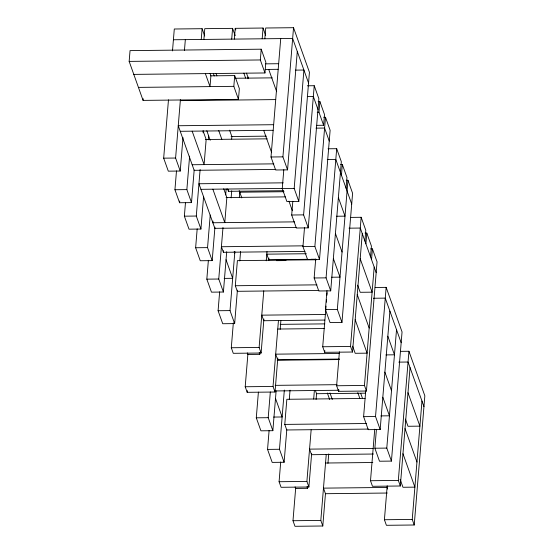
<?xml version="1.0" encoding="UTF-8"?>
<svg xmlns="http://www.w3.org/2000/svg" width="554" height="554" viewBox="0 0 554 554"><rect width="100%" height="100%" fill="white"/><g stroke="black" fill="none" stroke-linecap="round" stroke-linejoin="round"><path stroke-width="0.83" d="M210.652 75.85L234.709 75.586L239.349 88.592L238.462 99.353L143.071 100.392L129.158 61.39L130.045 50.622L261.211 49.195L265.844 62.193L264.964 72.962L133.798 74.388M143.071 100.392L143.209 98.737M182.986 137.572L180.237 171.034L168.312 171.165L163.672 158.16L168.471 99.817M172.495 50.913L174.295 29.002L202.12 28.697L204.717 35.989M180.237 171.034L175.597 158.035L180.396 99.692M184.44 50.518L185.334 39.632M194.177 170.009L191.497 202.612L179.572 202.736L174.939 189.738L176.491 170.861M179.572 202.736L179.718 201.019M203.609 196.441L200.929 229.044L189.004 229.176L184.364 216.178L185.493 202.445M191.497 202.612L186.864 189.607L189.613 156.145M201.234 39.459L202.12 28.697M203.886 39.431L204.765 28.669L232.59 28.365L235.194 35.657M200.929 229.044L196.289 216.046L200.119 169.524M203.131 132.822L203.276 131.104M214.938 227.161L212.189 260.622L200.264 260.754L195.631 247.749L197.182 228.871M208.262 139.816L208.616 135.529M212.189 260.622L207.556 247.617L210.236 215.014M226.704 251.703L223.394 292.027L211.469 292.159L206.829 279.154L208.38 260.276M212.861 222.77L212.992 221.088M231.704 39.126L232.59 28.365M234.356 39.099L235.242 28.337L263.067 28.032L265.664 35.324M238.462 99.353L233.83 86.348L234.709 75.586M223.394 292.027L218.754 279.022L222.985 227.549M225.665 194.946L226.164 188.942M231.662 139.047L231.863 136.533L229.591 130.162M237.403 290.144L234.654 323.598L222.729 323.73L218.089 310.732L219.647 291.854M305.039 251.419L223.394 252.305L223.532 250.63M283.413 190.714L228.414 191.31L228.546 189.641M231.129 197.903L231.717 190.784M248.012 78.737L248.15 77.082M234.654 323.598L230.014 310.6L234.882 251.398M239.328 197.349L239.75 192.203M318.952 290.421L237.306 291.307L235.318 285.739L237.389 260.622L316.452 259.764M263.898 319.056L261.107 353.016L233.282 353.32L231.295 347.746L233.345 322.871M239.806 260.969L240.581 251.53M264.964 72.962L260.325 59.957L261.211 49.195M262.18 38.794L263.067 28.032M264.826 38.766L265.712 28.005L293.537 27.7L309.437 72.276L298.814 201.441L286.889 201.566L282.256 188.568L283.807 169.69M277.81 358.057L275.019 392.024L247.195 392.322L245.207 386.754L247.887 354.151M247.195 392.322L247.333 390.612M297.29 51.467L287.554 169.863L275.629 169.995L270.996 156.99L280.726 38.593M261.107 353.016L259.12 347.448L263.773 290.822M266.245 260.789L266.993 251.648M247.292 352.87L247.86 354.463L259.784 354.331L259.923 352.656M268.725 260.359L268.912 258.06M276.127 390.868L272.852 430.693L260.927 430.818L256.287 417.82L258.406 392.08M287.554 169.863L282.914 156.865L293.537 27.7M272.852 430.693L268.212 417.688L270.331 391.948M286.792 429.662L284.112 462.265L272.187 462.396L267.547 449.398L269.106 430.52M275.019 392.024L273.032 386.45L278.461 320.385M280.165 329.388L280.871 320.808M307.318 85.787L314.229 85.711L318.869 98.716L308.246 227.881L296.321 228.006L291.688 215.007L292.817 201.282M298.814 201.441L294.181 188.436L303.911 70.039L295.393 70.129M284.112 462.265L279.472 449.266L284.341 390.064M311.646 453.532L308.89 486.994L281.072 487.298L279.084 481.724L280.705 461.988M368.41 429.087L286.764 429.973L284.777 424.406L286.847 399.289L365.051 398.437M308.246 227.881L303.606 214.876L314.229 85.711M289.264 399.635L290.04 390.196M323.765 117.309L325.489 117.289L330.129 130.287L319.506 259.452L307.581 259.584L302.948 246.578L304.499 227.708M316.701 125.343L323.612 125.266L318.972 112.261L319.859 101.5L318.135 101.52M323.612 125.266L324.499 114.505L319.859 101.5M319.506 259.452L314.873 246.454L325.489 117.289M325.482 493.392L322.802 525.995L294.977 526.3L292.99 520.725L295.677 488.122M328.051 148.784L336.693 148.694L341.326 161.692L330.71 290.857L318.785 290.988L314.146 277.983L315.697 259.113M308.89 486.994L306.902 481.419L311.14 429.876M313.675 399.053L314.381 390.473M295.081 486.848L295.649 488.434L307.574 488.309L307.712 486.634M330.71 290.857L326.071 277.859L336.693 148.694M316.085 399.482L316.583 393.472M346.222 180.285L347.954 180.265L352.593 193.27L341.97 322.435L330.046 322.56L325.413 309.561L326.964 290.684M362.261 233.622L352.524 352.025L324.699 352.323L322.712 346.756L326.057 306.092M326.382 302.138L326.611 299.395M326.95 295.275L327.158 292.699M324.699 352.323L324.845 350.613M341.437 175.244L342.324 164.483L340.592 164.496M346.077 188.242L346.956 177.481L342.324 164.483M341.97 322.435L337.338 309.43L347.954 180.265M322.802 525.995L320.814 520.428L326.251 454.363M327.954 463.366L328.73 453.927M370.688 248.878L372.42 248.864L377.059 261.862L366.436 391.027L338.612 391.332L336.624 385.757L339.422 351.79M338.612 391.332L338.757 389.614M352.524 352.025L350.537 346.451L361.16 217.286L350.786 217.403M364.913 241.052L365.792 230.291L361.16 217.286M365.903 243.836L366.79 233.075L365.058 233.096M370.543 256.841L371.422 246.073L366.79 233.075M371.533 259.625L372.42 248.864M366.436 391.027L364.449 385.452L374.185 267.056M389.905 311.126L380.169 429.523L368.244 429.655L363.604 416.65L365.723 390.909M380.169 429.523L375.529 416.518L386.152 287.36L375.19 287.478M410.043 367.6L400.313 485.996L372.489 486.301L370.501 480.727L374.739 429.184M386.152 287.36L402.052 331.936L391.429 461.094L379.504 461.226L374.871 448.228L376.422 429.35M391.429 461.094L386.789 448.096L396.526 329.699M400.514 351.354L408.942 351.264L424.842 395.84L414.226 524.998L386.401 525.303L384.414 519.735L387.204 485.768M400.313 485.996L398.326 480.422L408.942 351.264M414.226 524.998L412.238 519.43L421.968 401.027M173.409 39.763L292.651 38.461L308.55 83.038M129.158 61.39L260.325 59.957M265.775 63.849L278.662 63.71M265.179 69.451L278.094 69.305M235.346 78.259L272.298 77.851M138.431 87.387L233.83 86.348M307.297 96.541L313.342 96.479L317.982 109.477M180.32 100.627L275.712 99.588M317.248 112.282L318.972 112.261M273.648 124.705L178.256 125.744L194.156 170.32L275.795 169.427M315.967 128.147L324.602 128.05L329.242 141.055M180.237 131.298L273.074 130.287M231.115 136.54L266.349 136.159M205.402 139.511L267.277 138.832M163.672 158.16L175.597 158.035M270.996 156.99L282.914 156.865M327.289 159.552L335.807 159.455L351.707 204.031M192.169 164.746L273.808 163.859M283.17 182.834L198.948 183.755L214.848 228.331L296.487 227.445M200.936 189.329L282.575 188.436M174.939 189.738L186.864 189.607M282.256 188.568L294.181 188.436M239.924 192.196L283.994 191.719M226.094 197.522L285.393 196.878M184.364 216.178L196.289 216.046M291.688 215.007L303.606 214.876M336.486 216.24L345.003 216.143L338.376 197.57M212.861 222.756L294.499 221.87M349.041 228.172L360.273 228.054L376.173 272.623M303.052 245.844L221.406 246.731L223.394 252.305M195.631 247.749L207.556 247.617M302.948 246.578L314.873 246.454M306.32 253.732L266.786 254.161L268.773 259.736L307.449 259.314M310.884 259.272L316.043 259.217M276.488 260.664L285.989 260.56M224.155 278.399L232.673 278.309L226.046 259.736M331.472 277.235L339.99 277.139L333.363 258.566M206.829 279.154L218.754 279.022M314.146 277.983L326.071 277.859M235.318 285.739L316.964 284.846M373.341 298.253L385.265 298.121L401.165 342.697M218.089 310.732L230.014 310.6M325.413 309.561L337.338 309.43M325.371 314.464L261.772 315.157L263.759 320.724L324.776 320.06M280.179 324.36L324.866 323.875M277.748 329.041L324.159 328.536M231.295 347.746L259.12 347.448M322.712 346.756L350.537 346.451M339.283 353.466L275.684 354.158L277.672 359.733L339.547 359.054M385.944 354.906L394.462 354.809L387.835 336.236M277.229 360.239L339.103 359.567M398.783 362.129L408.056 362.025L423.955 406.601M275.165 385.355L337.04 384.677M245.207 386.754L273.032 386.45M336.624 385.757L364.449 385.452M275.435 390.944L339.027 390.251M365.55 393.174L316.563 393.707L315.427 390.522M273.614 417.065L282.131 416.975L275.504 398.402M380.93 415.895L389.448 415.805L382.821 397.232M256.287 417.82L268.212 417.688M363.604 416.65L375.529 416.518M284.777 424.406L366.423 423.512M267.547 449.398L279.472 449.266M374.871 448.228L386.789 448.096M373.154 448.435L309.561 449.128L311.549 454.702L373.424 454.031M325.537 463.019L372.8 462.507M279.084 481.724L306.902 481.419M370.501 480.727L398.326 480.422M387.336 493.032L325.461 493.704L323.474 488.136L387.066 487.444L387.634 489.037M292.99 520.725L320.814 520.428M384.414 519.735L412.238 519.43M360.197 258.739L372.122 292.173L360.197 292.297L357.642 285.137M407.979 392.71L419.904 426.144L407.979 426.275L405.424 419.108M335.426 233.449L342.053 252.022M357.247 294.617L369.172 328.051M384.885 372.115L391.512 390.688M405.029 428.588L416.954 462.022M268.725 69.409L276.681 91.708M355.183 319.734L367.101 353.161L355.183 353.293L352.628 346.132M402.966 453.705L414.891 487.139L402.966 487.271L400.126 479.307M235.242 28.337L235.817 29.958M246.495 73.142L248.234 78.003M360.744 393.458L362.482 398.319M243.85 73.17L245.581 78.031M357.808 392.675L359.83 398.354M263.704 130.391L271.661 152.689M288.946 201.144L292.353 210.7M216.025 73.467L216.891 75.905M329.983 392.98L332.296 399.462M213.373 73.502L214.239 75.933M327.338 393.008L329.644 399.489M210.021 73.412L210.894 75.85L210.008 86.611L205.368 73.606M218.726 130.592L221.849 139.352M239.176 190.583L241.779 197.889M206.801 130.723L210.208 140.28M227.562 188.928L228.414 191.31M203.034 130.744L206.157 139.497L204.094 164.614L192.162 131.173M223.726 188.769L226.849 197.529L224.786 222.639L212.861 189.198M234.162 251.578L234.737 253.192M259.217 352.739L259.784 354.331M307.006 486.717L307.574 488.309"/></g></svg>
